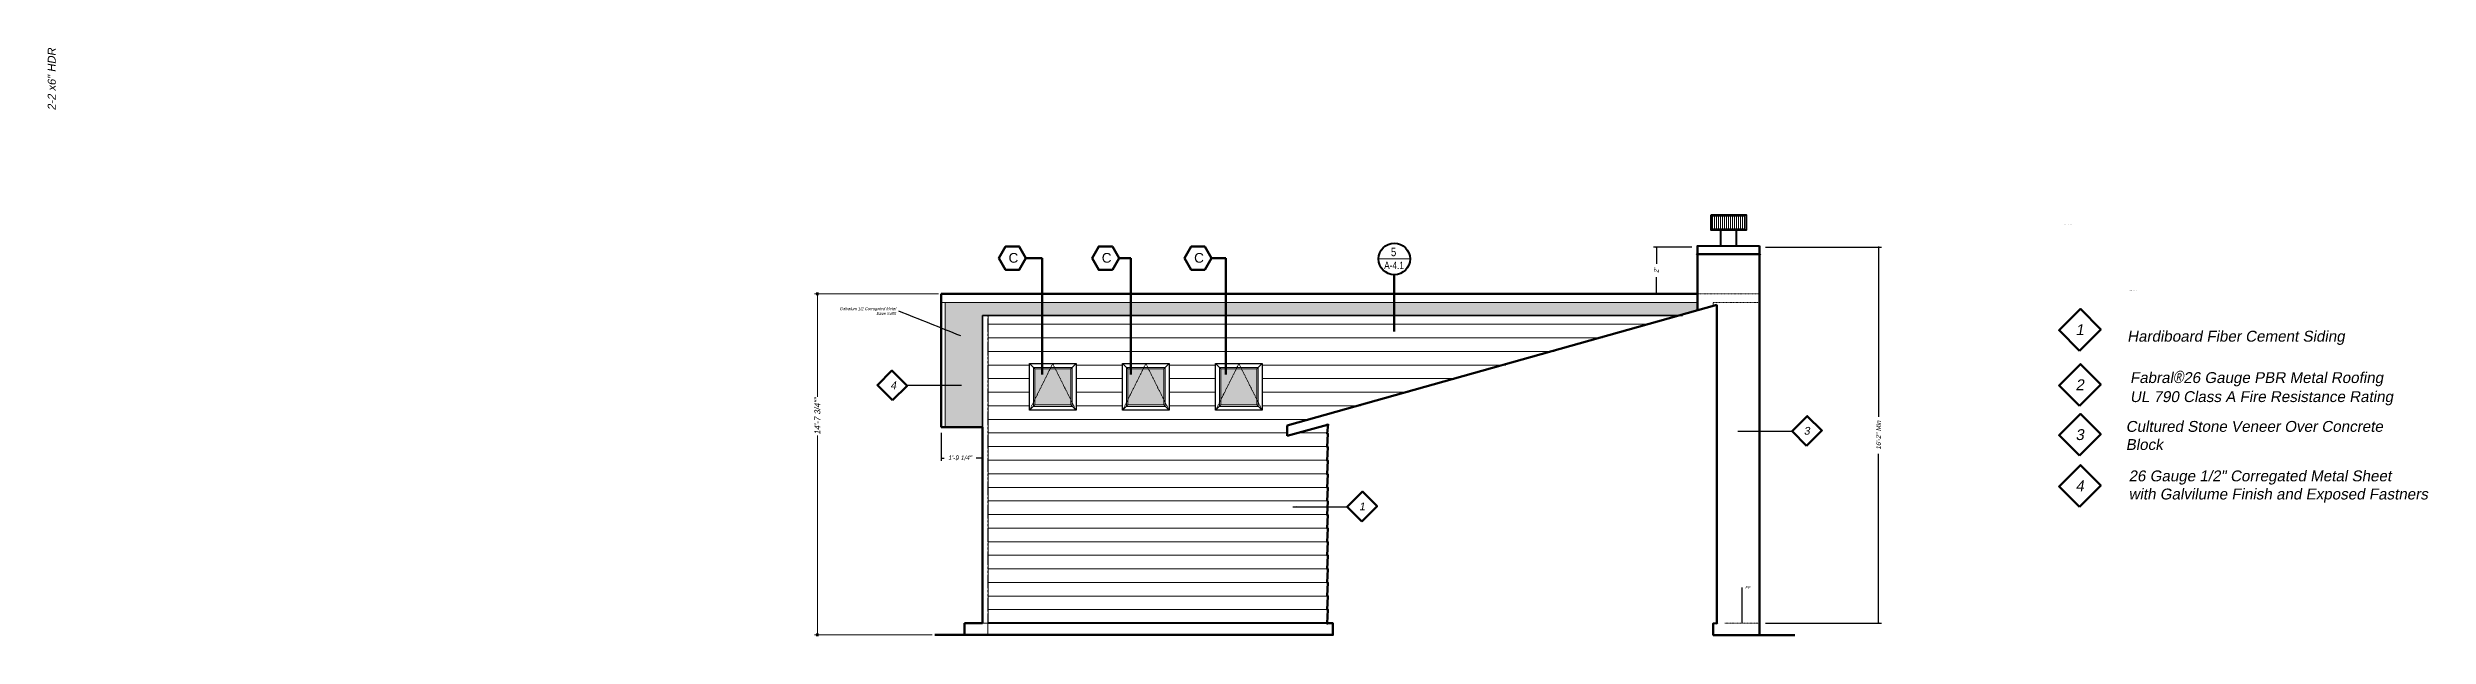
# Model space of a CAD drawing. Header units: inches. Extents: x -3905 to 10892, y 1064 to 9590.
# Drawn here: x 2181 to 3409, y 4613 to 4916 of the extents above; entities that cross this region are included whole.
import ezdxf
from ezdxf.enums import TextEntityAlignment as Align

# ---------------------------------------------------------------- set-up
doc = ezdxf.new("R2010")
doc.units = ezdxf.units.IN
doc.header["$MEASUREMENT"] = 0
doc.header["$PDMODE"] = 3
for name, pattern in [('CENTERLINE', [1.81, 0.75, -0.0625, 0.03, -0.0625, 0.75, -0.0625, 0.03, -0.0625]), ('MYHIDDEN', [0.1875, 0.125, -0.0625]), ('PHANTOM', [12, 7, -1, 1, -1, 1, -1])]:
    doc.linetypes.add(name, pattern=pattern)
for name, color, linetype, lineweight in [('ELEVATIONS', 40, 'Continuous', 0), ('FP-DemoPlan', 240, 'Continuous', 0), ('SecondFloorFraming', 130, 'Continuous', 0)]:
    doc.layers.add(name, color=color, linetype=linetype, lineweight=lineweight)
doc.styles.add('DS-TXT1', font='arial.ttf', dxfattribs={"oblique": 10})
doc.styles.add('DSTEXT', font='arial.ttf', dxfattribs={"oblique": 12})
doc.styles.get("Standard").update_dxf_attribs({"font": 'arial.ttf', "oblique": 10})
doc.styles.add('Title', font='swissck.ttf')
doc.dimstyles.new('DS-Fraction', dxfattribs={"dimtxt": 0.1, "dimasz": 0.035, "dimexe": 0.06, "dimexo": 0.06, "dimgap": 0.02, "dimtad": 0, "dimdec": 3, "dimzin": 0, "dimdsep": 46, "dimlunit": 4, "dimtxsty": 'DS-TXT1', "dimblk": 'BOXFILLED', "dimcen": -0.06, "dimclrd": 256, "dimclre": 256, "dimclrt": 256, "dimadec": 0, "dimazin": 0, "dimtfac": 1, "dimtdec": 3, "dimtmove": 1, "dimatfit": 3, "dimfxl": 1, "dimfrac": 2, "dimtolj": 1, "dimtzin": 0, "dimlwd": 0, "dimlwe": -1, "dimarcsym": 0})
doc.dimstyles.new('WeaselDims$0', dxfattribs={"dimtxt": 0.1, "dimasz": 0.0325, "dimexe": 0.0625, "dimexo": 0.125, "dimgap": 0.09, "dimtad": 0, "dimdec": 4, "dimzin": 0, "dimdsep": 46, "dimlunit": 4, "dimtxsty": 'Standard', "dimblk": 'BOXFILLED', "dimcen": 0.09, "dimadec": 0, "dimazin": 0, "dimtfac": 1, "dimtdec": 4, "dimtofl": 0, "dimtmove": 1, "dimatfit": 3, "dimfxl": 1, "dimfrac": 2, "dimtolj": 1, "dimtzin": 0, "dimarcsym": 0})
doc.dimstyles.new('WeaselDims$7', dxfattribs={"dimtxt": 0.0625, "dimasz": 0.046875, "dimexe": 0.125, "dimexo": 0.125, "dimgap": 0.0625, "dimtad": 0, "dimdec": 4, "dimrnd": 0.0625, "dimzin": 0, "dimdsep": 46, "dimlunit": 4, "dimtxsty": 'DSTEXT', "dimblk": 'ARCHTICK', "dimcen": 0, "dimadec": 0, "dimazin": 0, "dimtfac": 1, "dimtdec": 4, "dimtofl": 0, "dimtmove": 1, "dimatfit": 3, "dimfxl": 1, "dimfrac": 1, "dimtolj": 1, "dimtzin": 0, "dimarcsym": 0})

# ---------------------------------------------------------------- blocks, each defined once
blk = doc.blocks.new('_ArchTick')
at = {"color": 0, "linetype": 'ByBlock', "lineweight": 0, "const_width": 0.15}
blk.add_lwpolyline([(-0.5, -0.5), (0.5, 0.5)], dxfattribs=at)
blk = doc.blocks.new('Material_Label')
at = {"color": 0, "linetype": 'Continuous', "lineweight": 70}
blk.add_lwpolyline([(7.51, -7.51), (15.35, 0.32), (7.84, 7.84), (0, 0)], close=True, dxfattribs=at)
at = {"linetype": 'Continuous', "lineweight": 18, "oblique": 10}
blk.add_attdef('MAT', text='', height=4, dxfattribs=at).set_placement((7.59, -1.79), align=Align.CENTER)
blk = doc.blocks.new('_BoxFilled')
at = {"color": 0, "linetype": 'ByBlock', "lineweight": -2}
blk.add_line((-0.5, 0), (-1, 0), dxfattribs=at)
at = {"color": 0, "linetype": 'ByBlock'}
blk.add_solid([(-0.5, 0.5), (0.5, 0.5), (-0.5, -0.5), (0.5, -0.5)], dxfattribs=at)
blk = doc.blocks.new('*D400')
at = {"layer": 'Defpoints', "color": 0, "linetype": 'Continuous', "lineweight": 5, "transparency": 16777216}
for p in [(3064.1, 4813.3), (3125.4, 4813.3), (3064.1, 4619.6)]:
    blk.add_point(p, dxfattribs=at)
at = {"layer": 'ELEVATIONS', "color": 0, "linetype": 'Continuous', "lineweight": -2, "transparency": 16777216}
for p, q in [((3067.1, 4813.3), (3126.9, 4813.3)), ((3125.4, 4812.5), (3125.4, 4726)), ((3125.4, 4620.4), (3125.4, 4706.9)), ((3067.1, 4619.6), (3126.9, 4619.6))]:
    blk.add_line(p, q, dxfattribs=at)
at = {"layer": 'ELEVATIONS', "color": 0, "linetype": 'Continuous', "lineweight": -2, "transparency": 16777216, "xscale": 0.78, "yscale": 0.78, "zscale": 0.78}
for p, rotation in [((3125.4, 4813.3), 90), ((3125.4, 4619.6), 270)]:
    blk.add_blockref('_BoxFilled', p, dxfattribs=dict(at, rotation=rotation))
at = {"layer": 'ELEVATIONS', "color": 0, "linetype": 'Continuous', "lineweight": 9, "transparency": 16777216, "insert": (3125.4, 4716.5), "char_height": 2.4, "attachment_point": 5, "rotation": 90}
blk.add_mtext('\\A1;16\'-2" Min', dxfattribs=at)
blk = doc.blocks.new('*D401')
at = {"layer": 'Defpoints', "color": 0, "linetype": 'Continuous', "lineweight": 5, "transparency": 16777216}
for p in [(3032.1, 4813.3), (3010.8, 4789.3), (3032.1, 4789.3)]:
    blk.add_point(p, dxfattribs=at)
at = {"layer": 'ELEVATIONS', "color": 0, "linetype": 'Continuous', "lineweight": -2, "transparency": 16777216}
for p, q in [((3029.1, 4813.3), (3009.3, 4813.3)), ((3010.8, 4812.5), (3010.8, 4804.8)), ((3029.1, 4789.3), (3009.3, 4789.3)), ((3010.8, 4790.1), (3010.8, 4797.8))]:
    blk.add_line(p, q, dxfattribs=at)
at = {"layer": 'ELEVATIONS', "color": 0, "linetype": 'Continuous', "lineweight": -2, "transparency": 16777216, "xscale": 0.78, "yscale": 0.78, "zscale": 0.78}
for p, rotation in [((3010.8, 4813.3), 90), ((3010.8, 4789.3), 270)]:
    blk.add_blockref('_BoxFilled', p, dxfattribs=dict(at, rotation=rotation))
at = {"layer": 'ELEVATIONS', "color": 0, "linetype": 'Continuous', "lineweight": 9, "transparency": 16777216, "insert": (3010.8, 4801.3), "char_height": 2.4, "attachment_point": 5, "rotation": 90}
blk.add_mtext("\\A1;2'", dxfattribs=at)
blk = doc.blocks.new('*D402')
at = {"layer": 'Defpoints', "color": 0, "linetype": 'Continuous', "lineweight": 5, "transparency": 16777216}
for p in [(2642.1, 4720.6), (2663.3, 4720.6), (2663.3, 4704.7)]:
    blk.add_point(p, dxfattribs=at)
at = {"layer": 'ELEVATIONS', "color": 0, "linetype": 'Continuous', "lineweight": -2, "transparency": 16777216}
for p, q in [((2642.1, 4717.6), (2642.1, 4703.2)), ((2663.3, 4717.6), (2663.3, 4703.2)), ((2642.8, 4704.7), (2643.5, 4704.7)), ((2662.5, 4704.7), (2660, 4704.7))]:
    blk.add_line(p, q, dxfattribs=at)
at = {"layer": 'ELEVATIONS', "color": 0, "linetype": 'Continuous', "lineweight": -2, "transparency": 16777216, "xscale": 0.78, "yscale": 0.78, "zscale": 0.78, "rotation": 180}
blk.add_blockref('_BoxFilled', (2642.1, 4704.7), dxfattribs=at)
at = {"layer": 'ELEVATIONS', "color": 0, "linetype": 'Continuous', "lineweight": -2, "transparency": 16777216, "xscale": 0.78, "yscale": 0.78, "zscale": 0.78}
blk.add_blockref('_BoxFilled', (2663.3, 4704.7), dxfattribs=at)
at = {"layer": 'ELEVATIONS', "color": 0, "linetype": 'Continuous', "lineweight": 9, "transparency": 16777216, "insert": (2651.7, 4704.8), "char_height": 2.4, "attachment_point": 5}
blk.add_mtext('\\A1;1\'-9 1/4"', dxfattribs=at)
blk = doc.blocks.new('DETAIL-BUBBLE')
at = {"linetype": 'Continuous', "lineweight": 0}
blk.add_line((0, 0), (-16.3, 0), dxfattribs=at)
at = {"linetype": 'Continuous', "lineweight": 40}
blk.add_circle((-8.1, 0), 8.14, dxfattribs=at)
at = {"linetype": 'Continuous', "lineweight": 0, "style": 'Title'}
blk.add_attdef('1', (-9.8, 1.4), '', height=4.32, dxfattribs=at)
blk.add_attdef('A7.0', text='', height=3.72, dxfattribs=at).set_placement((-8.2, -5.2), align=Align.CENTER)
blk = doc.blocks.new('*D483')
at = {"layer": 'Defpoints', "color": 0, "linetype": 'Continuous', "lineweight": 5, "transparency": 16777216}
for p in [(2642.1, 4789.3), (2578.2, 4613.6), (2638.8, 4613.6)]:
    blk.add_point(p, dxfattribs=at)
at = {"layer": 'ELEVATIONS', "linetype": 'Continuous', "transparency": 16777216}
for p, q in [((2640.6, 4789.3), (2576.8, 4789.3)), ((2637.4, 4613.6), (2576.8, 4613.6))]:
    blk.add_line(p, q, dxfattribs=at)
at = {"layer": 'ELEVATIONS', "linetype": 'Continuous', "lineweight": 0, "transparency": 16777216}
for p, q in [((2578.2, 4787.8), (2578.2, 4736.3)), ((2578.2, 4615.1), (2578.2, 4716.3))]:
    blk.add_line(p, q, dxfattribs=at)
at = {"layer": 'ELEVATIONS', "linetype": 'Continuous', "lineweight": 0, "transparency": 16777216, "xscale": 1.5, "yscale": 1.5, "zscale": 1.5}
for p, rotation in [((2578.2, 4789.3), 90), ((2578.2, 4613.6), 270)]:
    blk.add_blockref('_BoxFilled', p, dxfattribs=dict(at, rotation=rotation))
at = {"layer": 'ELEVATIONS', "linetype": 'Continuous', "lineweight": 5, "transparency": 16777216, "insert": (2578.2, 4726.3), "char_height": 3, "attachment_point": 5, "rotation": 90, "style": 'DS-TXT1'}
blk.add_mtext('\\A1;14\'-7 3/4""', dxfattribs=at)

msp = doc.modelspace()

# ---------------------------------------------------------------- hatches: boundary and pattern name
at = {"layer": 'ELEVATIONS', "linetype": 'Continuous', "lineweight": 70}
h = msp.add_hatch(color=252, dxfattribs=at)
h.dxf.hatch_style = 1
h.paths.add_polyline_path([(2663.30944, 4778.13888), (2666.30944, 4778.13888), (3022.35738, 4778.13888), (3032.05944, 4780.85999), (3032.05944, 4784.75416), (2644.05944, 4784.75416), (2644.05944, 4720.62881), (2663.30944, 4720.62881)])
at = {"layer": 'ELEVATIONS', "linetype": 'Continuous', "lineweight": 9}
h = msp.add_hatch(color=254, dxfattribs=at)
h.dxf.hatch_style = 1
h.paths.add_polyline_path([(2708.80944, 4750.56877), (2690.30944, 4750.56877), (2690.30944, 4732.06877), (2708.80944, 4732.06877)])
h.paths.add_polyline_path([(2756.80944, 4750.56877), (2738.30944, 4750.56877), (2738.30944, 4732.06877), (2756.80944, 4732.06877)])
h.paths.add_polyline_path([(2804.80944, 4750.56877), (2786.30944, 4750.56877), (2786.30944, 4732.06877), (2804.80944, 4732.06877)])

# ---------------------------------------------------------------- linework, layer by layer
at = {"layer": 'ELEVATIONS', "linetype": 'Continuous', "lineweight": 5}
for p, q in [((3040.84069, 4829.30885), (3040.84069, 4822.80885)), ((3041.87194, 4829.30885), (3041.87194, 4822.80885)), ((3042.90319, 4829.30885), (3042.90319, 4822.80885)), ((3043.93444, 4829.30885), (3043.93444, 4822.80885)), ((3044.96569, 4829.30885), (3044.96569, 4822.80885)), ((3045.99694, 4829.30885), (3045.99694, 4822.80885)), ((3047.02819, 4829.30885), (3047.02819, 4822.80885)), ((3048.05944, 4829.30885), (3048.05944, 4822.80885)), ((3049.09069, 4829.30885), (3049.09069, 4822.80885)), ((3050.12194, 4829.30885), (3050.12194, 4822.80885)), ((3051.15319, 4829.30885), (3051.15319, 4822.80885)), ((3052.18444, 4829.30885), (3052.18444, 4822.80885)), ((3053.21569, 4829.30885), (3053.21569, 4822.80885)), ((3054.24694, 4829.30885), (3054.24694, 4822.80885)), ((3055.27819, 4829.30885), (3055.27819, 4822.80885)), ((3032.05944, 4810.05885), (3064.05944, 4810.05885)), ((2841.80944, 4722.20022), (2841.50983, 4722.20022))]:
    msp.add_line(p, q, dxfattribs=at)
at = {"layer": 'ELEVATIONS', "linetype": 'Continuous', "lineweight": 70}
for p, q in [((3032.05944, 4780.79089), (3032.05944, 4813.30885)), ((3064.05944, 4813.30885), (3064.05944, 4613.51918)), ((3032.05944, 4789.30885), (2642.05944, 4789.30885)), ((2642.05944, 4789.30885), (2642.05944, 4784.75416)), ((2642.05944, 4784.75416), (2642.05944, 4720.62881)), ((2820.45111, 4721.51075), (3042.06725, 4783.59449)), ((3042.06725, 4619.59713), (3042.06725, 4783.59449)), ((2642.05944, 4720.62881), (2663.30944, 4720.62881)), ((2841.1709, 4721.86939), (2820.45111, 4716.05817)), ((2820.45111, 4716.05817), (2820.45111, 4721.51075)), ((2663.30944, 4619.59713), (2654.05944, 4619.59713)), ((2654.05944, 4619.59713), (2654.05944, 4613.59713))]:
    msp.add_line(p, q, dxfattribs=at)
at = {"layer": 'ELEVATIONS', "linetype": 'Continuous', "lineweight": 40}
for p, q in [((3044.05944, 4814.05885), (3044.05944, 4822.05885)), ((3052.05944, 4814.05885), (3052.05944, 4822.05885)), ((2841.05944, 4619.59713), (2666.05944, 4619.59713))]:
    msp.add_line(p, q, dxfattribs=at)
at = {"layer": 'ELEVATIONS', "linetype": 'Continuous', "lineweight": 50}
for p, q in [((2685.7684, 4807.64417), (2694.02625, 4807.64417)), ((2694.02625, 4807.64417), (2694.02625, 4747.81097)), ((2733.8294, 4807.64417), (2739.88265, 4807.64417)), ((2739.88265, 4807.64417), (2739.88265, 4747.81097)), ((2781.44948, 4807.64417), (2788.82549, 4807.64417)), ((2788.82549, 4807.64417), (2788.82549, 4747.81097))]:
    msp.add_line(p, q, dxfattribs=at)
at = {"layer": 'ELEVATIONS', "linetype": 'Continuous', "lineweight": 30}
msp.add_line((3064.45654, 4809.40038), (3031.66234, 4809.40038), dxfattribs=at)
at = {"layer": 'ELEVATIONS', "linetype": 'Continuous', "lineweight": 60}
msp.add_line((2875.61357, 4799.14118), (2875.61357, 4769.82097), dxfattribs=at)
at = {"layer": 'ELEVATIONS', "linetype": 'MYHIDDEN', "lineweight": 18}
for p, q in [((3032.05944, 4789.30885), (3064.06725, 4789.30885)), ((3040.06725, 4784.75416), (3064.05944, 4784.75416)), ((3064.05944, 4619.59713), (3046.18471, 4619.59713))]:
    msp.add_line(p, q, dxfattribs=at)
at = {"layer": 'ELEVATIONS', "linetype": 'Continuous', "lineweight": 0}
for p, q in [((3032.05944, 4784.75416), (2642.05944, 4784.75416)), ((2644.05944, 4784.75416), (2644.05944, 4720.62881)), ((3008.01543, 4773.59713), (2666.05944, 4773.59713)), ((2983.05709, 4766.59713), (2666.05944, 4766.59713)), ((2958.09876, 4759.59713), (2666.05944, 4759.59713)), ((2687.55944, 4752.59713), (2666.05944, 4752.59713)), ((2687.55944, 4753.31877), (2690.30944, 4750.56877)), ((2708.80944, 4750.56877), (2711.55944, 4753.31877)), ((2735.55944, 4752.59713), (2711.55944, 4752.59713)), ((2738.30944, 4750.56877), (2735.55944, 4753.31877)), ((2756.80944, 4750.56877), (2759.55944, 4753.31877)), ((2783.55944, 4752.59713), (2759.55944, 4752.59713)), ((2786.30944, 4750.56877), (2783.55944, 4753.31877)), ((2804.80944, 4750.56877), (2807.55944, 4753.31877)), ((2933.14042, 4752.59713), (2807.55944, 4752.59713)), ((2687.55944, 4745.59713), (2666.05944, 4745.59713)), ((2687.55944, 4738.59713), (2666.05944, 4738.59713)), ((2735.55944, 4745.59713), (2711.55944, 4745.59713)), ((2735.55944, 4738.59713), (2711.55944, 4738.59713)), ((2783.55944, 4745.59713), (2759.55944, 4745.59713)), ((2783.55944, 4738.59713), (2759.55944, 4738.59713)), ((2908.18208, 4745.59713), (2807.55944, 4745.59713)), ((2883.22375, 4738.59713), (2807.55944, 4738.59713)), ((2687.55944, 4731.59713), (2666.05944, 4731.59713)), ((2690.30944, 4732.06877), (2687.55944, 4729.31877)), ((2708.80944, 4732.06877), (2711.55944, 4729.31877)), ((2735.55944, 4731.59713), (2711.55944, 4731.59713)), ((2738.30944, 4732.06877), (2735.55944, 4729.31877)), ((2756.80944, 4732.06877), (2759.55944, 4729.31877)), ((2783.55944, 4731.59713), (2759.55944, 4731.59713)), ((2786.30944, 4732.06877), (2783.55944, 4729.31877)), ((2804.80944, 4732.06877), (2807.55944, 4729.31877)), ((2858.26541, 4731.59713), (2807.55944, 4731.59713)), ((2831.45555, 4724.59713), (2666.05944, 4724.59713)), ((2820.95111, 4717.59713), (2666.05944, 4717.59713)), ((2841.2625, 4717.59713), (2825.93826, 4717.59713)), ((2841.26139, 4710.59713), (2666.05944, 4710.59713)), ((2841.26028, 4703.59713), (2666.05944, 4703.59713)), ((2841.25917, 4696.59713), (2666.05944, 4696.59713)), ((2841.25806, 4689.59713), (2666.05944, 4689.59713)), ((2841.25695, 4682.59713), (2666.05944, 4682.59713)), ((2841.25584, 4675.59713), (2666.05944, 4675.59713)), ((2841.06722, 4668.59713), (2666.05944, 4668.59713)), ((2841.06611, 4661.59713), (2666.05944, 4661.59713)), ((2841.065, 4654.59713), (2666.05944, 4654.59713)), ((2841.06389, 4647.59713), (2666.05944, 4647.59713)), ((2841.06278, 4640.59713), (2666.05944, 4640.59713)), ((2841.06167, 4633.59713), (2666.05944, 4633.59713)), ((2841.06055, 4626.59713), (2666.05944, 4626.59713)), ((2812.50795, 4613.59713), (2638.82376, 4613.59713))]:
    msp.add_line(p, q, dxfattribs=at)
at = {"layer": 'ELEVATIONS', "linetype": 'Continuous', "lineweight": 35}
for p, q in [((3024.20891, 4778.13888), (2663.30944, 4778.13888)), ((2663.30944, 4778.13888), (2663.30944, 4619.59713))]:
    msp.add_line(p, q, dxfattribs=at)
at = {"layer": 'ELEVATIONS', "linetype": 'PHANTOM', "lineweight": 0}
msp.add_line((2666.05944, 4613.59713), (2666.05944, 4778.13888), dxfattribs=at)
at = {"layer": 'ELEVATIONS', "lineweight": 0}
for p, q in [((2820.45111, 4721.51075), (3041.93223, 4783.62898)), ((3042.06725, 4782.49844), (3042.06725, 4783.14756)), ((2820.45111, 4716.84752), (2820.45111, 4721.51075)), ((2822.61989, 4716.66644), (2841.1709, 4721.86939)), ((2841.1709, 4721.86939), (2841.00212, 4722.47117)), ((2666.05944, 4623.09713), (2666.05944, 4619.09713)), ((2666.05944, 4619.59713), (2667.55944, 4619.59713)), ((2667.55944, 4619.59713), (2666.05944, 4619.59713)), ((2844.05944, 4619.59713), (2844.05944, 4613.59713)), ((3040.16038, 4619.51918), (3042.16038, 4619.51918)), ((3042.16038, 4619.51918), (3042.36077, 4619.36969)), ((2844.05944, 4613.59713), (2812.50795, 4613.59713))]:
    msp.add_line(p, q, dxfattribs=at)
at = {"layer": 'ELEVATIONS', "linetype": 'MYHIDDEN', "lineweight": 0}
msp.add_line((3040.06725, 4782.51672), (3040.06725, 4784.75416), dxfattribs=at)
at = {"layer": 'ELEVATIONS', "linetype": 'CENTERLINE', "lineweight": 0}
for p, q in [((2687.55944, 4729.31877), (2699.55944, 4753.31877)), ((2699.55944, 4753.31877), (2711.55944, 4729.31877)), ((2735.55944, 4729.31877), (2747.55944, 4753.31877)), ((2747.55944, 4753.31877), (2759.55944, 4729.31877)), ((2783.55944, 4729.31877), (2795.55944, 4753.31877)), ((2795.55944, 4753.31877), (2807.55944, 4729.31877))]:
    msp.add_line(p, q, dxfattribs=at)
at = {"layer": 'ELEVATIONS', "linetype": 'Continuous', "lineweight": 40}
msp.add_lwpolyline([(3039.05944, 4830.05885), (3057.05944, 4830.05885), (3057.05944, 4822.05885), (3039.05944, 4822.05885)], close=True, dxfattribs=at)
at = {"layer": 'ELEVATIONS', "linetype": 'Continuous', "lineweight": 5}
msp.add_lwpolyline([(3039.80944, 4829.30885), (3056.30944, 4829.30885), (3056.30944, 4822.80885), (3039.80944, 4822.80885)], close=True, dxfattribs=at)
at = {"layer": 'ELEVATIONS', "linetype": 'Continuous', "lineweight": 50}
for points in [[(2671.7684, 4807.64417), (2675.2684, 4801.58199), (2682.2684, 4801.58199), (2685.7684, 4807.64417), (2682.2684, 4813.70635), (2675.2684, 4813.70635)], [(2719.8294, 4807.64417), (2723.3294, 4801.58199), (2730.3294, 4801.58199), (2733.8294, 4807.64417), (2730.3294, 4813.70635), (2723.3294, 4813.70635)], [(2767.44948, 4807.64417), (2770.94948, 4801.58199), (2777.94948, 4801.58199), (2781.44948, 4807.64417), (2777.94948, 4813.70635), (2770.94948, 4813.70635)]]:
    msp.add_lwpolyline(points, close=True, dxfattribs=at)
at = {"layer": 'ELEVATIONS', "linetype": 'Continuous', "lineweight": 40}
for points in [[(3031.66234, 4809.40038), (3032.05944, 4810.05885), (3032.05944, 4814.05885), (3048.05944, 4814.05885), (3064.05944, 4814.05885)], [(3064.05944, 4814.05885), (3064.05944, 4810.05885), (3064.45654, 4809.40038)]]:
    msp.add_lwpolyline(points, dxfattribs=at)
at = {"layer": 'ELEVATIONS', "linetype": 'Continuous', "lineweight": 0}
for points in [[(2663.30944, 4619.59713), (2666.30944, 4619.59713), (2666.30944, 4778.13888), (2663.30944, 4778.13888)], [(2689.55944, 4751.31877), (2709.55944, 4751.31877), (2709.55944, 4731.31877), (2689.55944, 4731.31877)], [(2737.55944, 4751.31877), (2757.55944, 4751.31877), (2757.55944, 4731.31877), (2737.55944, 4731.31877)], [(2785.55944, 4751.31877), (2805.55944, 4751.31877), (2805.55944, 4731.31877), (2785.55944, 4731.31877)], [(2690.30944, 4750.56877), (2708.80944, 4750.56877), (2708.80944, 4732.06877), (2690.30944, 4732.06877)], [(2738.30944, 4750.56877), (2756.80944, 4750.56877), (2756.80944, 4732.06877), (2738.30944, 4732.06877)], [(2786.30944, 4750.56877), (2804.80944, 4750.56877), (2804.80944, 4732.06877), (2786.30944, 4732.06877)]]:
    msp.add_lwpolyline(points, close=True, dxfattribs=at)
at = {"layer": 'ELEVATIONS', "linetype": 'Continuous', "lineweight": 30}
for points in [[(2687.55944, 4753.31877), (2711.55944, 4753.31877), (2711.55944, 4729.31877), (2687.55944, 4729.31877)], [(2735.55944, 4753.31877), (2759.55944, 4753.31877), (2759.55944, 4729.31877), (2735.55944, 4729.31877)], [(2783.55944, 4753.31877), (2807.55944, 4753.31877), (2807.55944, 4729.31877), (2783.55944, 4729.31877)]]:
    msp.add_lwpolyline(points, close=True, dxfattribs=at)
at = {"layer": 'ELEVATIONS', "linetype": 'Continuous', "lineweight": 70}
for points in [[(2663.30944, 4720.62881), (2663.30944, 4619.59713)], [(2840.76473, 4619.1437), (2841.05944, 4619.59713), (2844.05944, 4619.59713), (2844.05944, 4613.59713), (2638.82376, 4613.59713)], [(3042.36077, 4619.36969), (3042.06725, 4619.59713), (3040.16038, 4619.51918), (3040.16038, 4613.51918), (3082.16146, 4613.51918)]]:
    msp.add_lwpolyline(points, dxfattribs=at)
at = {"layer": 'ELEVATIONS', "linetype": 'Continuous', "lineweight": 80}
msp.add_lwpolyline([(2841.05944, 4619.59713), (2841.43444, 4626.57644), (2841.05944, 4626.57644), (2841.43444, 4633.55576), (2841.05944, 4633.55576), (2841.43444, 4640.53507), (2841.05944, 4640.53507), (2841.43444, 4647.51438), (2841.05944, 4647.51438), (2841.43444, 4654.49369), (2841.05944, 4654.49369), (2841.43444, 4661.473), (2841.05944, 4661.473), (2841.43444, 4668.45232), (2841.05944, 4668.45232), (2841.43444, 4675.43163), (2841.05944, 4675.43163), (2841.43444, 4682.41094), (2841.06945, 4682.59713), (2841.43444, 4689.39025), (2841.05944, 4689.39025), (2841.43444, 4696.36956), (2841.05944, 4696.36956), (2841.43444, 4703.34888), (2841.05944, 4703.34888), (2841.43444, 4710.32819), (2841.05944, 4710.32819), (2841.43444, 4717.3075), (2841.05944, 4717.3075), (2841.62194, 4722.20022)], dxfattribs=at)
at = {"layer": 'ELEVATIONS', "lineweight": 0}
msp.add_arc((2665.78033, 4623.28463), 0.33624, 326.10744996, 33.89255004, dxfattribs=at)

# ---------------------------------------------------------------- block references
at = {"layer": 'ELEVATIONS', "linetype": 'Continuous', "lineweight": 9}
msp.add_blockref('DETAIL-BUBBLE', (2883.7503, 4807.27791), dxfattribs=at).add_auto_attribs({'1': '5', 'A7.0': 'A-4.1'})
at = {"layer": 'ELEVATIONS', "linetype": 'Continuous', "lineweight": 60, "xscale": 1.4, "yscale": 1.4, "zscale": 1.4}
for p, values in [((3218.48057, 4770.49783), {'MAT': '1'}), ((3218.48057, 4742.13321), {'MAT': '2'}), ((3218.48057, 4716.45918), {'MAT': '3'}), ((3218.48057, 4690.07557), {'MAT': '4'})]:
    msp.add_blockref('Material_Label', p, dxfattribs=at).add_auto_attribs(values)
at = {"layer": 'ELEVATIONS', "linetype": 'Continuous', "lineweight": 18}
ref = msp.add_blockref('Material_Label', (2624.50583, 4741.93648), dxfattribs=dict(at, xscale=-1))
ref.add_attrib('MAT', '4', dxfattribs={"layer": '0', "linetype": 'Continuous', "lineweight": 18, "height": 4, "oblique": 10}).set_placement((2617.33547, 4740.1421), align=Align.CENTER)
for p, values in [((3080.80016, 4718.50613), {'MAT': '3'}), ((2851.45456, 4679.54086), {'MAT': '1'})]:
    msp.add_blockref('Material_Label', p, dxfattribs=at).add_auto_attribs(values)

# ---------------------------------------------------------------- texts
at = {"layer": 'ELEVATIONS', "lineweight": 0}
for p in [(2676.77545, 4805.31135), (2724.83645, 4805.31135), (2772.45653, 4805.31135)]:
    msp.add_text('C', height=5, dxfattribs=at).set_placement(p)
at = {"layer": 'ELEVATIONS', "linetype": 'Continuous', "lineweight": 9, "char_height": 1.5, "style": 'DSTEXT'}
for s, insert, attachment_point in [('\\A1;Galvalum 1/2 Corrugated Metal\\PEave Soffit', (2618.75044, 4780.35231), 6), ('\\A1;FF', (3056.62208, 4638.07459), 4)]:
    msp.add_mtext(s, dxfattribs=dict(at, insert=insert, attachment_point=attachment_point))
at = {"layer": 'ELEVATIONS', "linetype": 'Continuous', "lineweight": 5, "char_height": 5.6, "attachment_point": 1}
for s, width, insert in [('Hardiboard Fiber Cement Siding', 138.177318, (3253.58932, 4770.24277)), ('Fabral{\\fTechnicLite|b0|i0|c2|p2;\\H1.125x;®}26 Gauge PBR Metal Roofing\\PUL 790 Class A Fire Resistance Rating', 169.4862897, (3255.0576, 4749.62726)), ('Cultured Stone Veneer Over Concrete Block', 138.177318, (3252.85517, 4723.789)), ('26 Gauge 1/2" Corregated Metal Sheet\\Pwith Galvilume Finish and Exposed Fastners', 196.2722267, (3254.32346, 4698.28738))]:
    msp.add_mtext_dynamic_manual_height_columns(s, width=width, gutter_width=53.44463, heights=[0], dxfattribs=dict(at, insert=insert))
at = {"layer": 'FP-DemoPlan', "char_height": 0.125, "attachment_point": 1}
for insert in [(3221.35931, 4825.04948), (3254.58133, 4791.20463)]:
    msp.add_mtext_dynamic_manual_height_columns('\\A1;4 X10 EXISTING RIDGE BEAMS TO BE REMOVED', width=5.4157309, gutter_width=1.44678, heights=[0], dxfattribs=dict(at, insert=insert))
at = {"layer": 'SecondFloorFraming', "oblique": 10}
msp.add_text('2-2 x6" HDR', height=4.1264207, rotation=90, dxfattribs=at).set_placement((2185.47355, 4883.74129))

# ---------------------------------------------------------------- dimensions: what is measured, and where the dimension line sits
at = {"layer": 'ELEVATIONS', "linetype": 'Continuous', "lineweight": 9}
dim = msp.add_linear_dim(base=(3010.77262, 4789.30885), p1=(3032.05944, 4813.30885), p2=(3032.05944, 4789.30885), angle=90, dimstyle='WeaselDims$0', override={"dimscale": 24}, dxfattribs=at)
dim.commit()
dim.dimension.update_dxf_attribs({"geometry": '*D401', "text_midpoint": (3010.77262, 4801.30885)})
dim = msp.add_linear_dim(base=(3125.39425, 4813.30885), p1=(3064.05944, 4619.59713), p2=(3064.05944, 4813.30885), angle=90, text='16\'-2" Min', dimstyle='WeaselDims$0', override={"dimscale": 24}, dxfattribs=at)
dim.commit()
dim.dimension.update_dxf_attribs({"geometry": '*D400', "text_midpoint": (3125.39425, 4716.45299)})
at = {"layer": 'ELEVATIONS', "linetype": 'Continuous', "lineweight": 5}
dim = msp.add_linear_dim(base=(2578.21292, 4613.59713), p1=(2642.05944, 4789.30885), p2=(2638.82376, 4613.59713), angle=90, dimstyle='DS-Fraction', override={"dimscale": 24, "dimtxt": 0.125, "dimasz": 0.0625, "dimpost": '"'}, dxfattribs=at)
dim.commit()
dim.dimension.update_dxf_attribs({"geometry": '*D483', "text_midpoint": (2578.21292, 4726.34105), "dimtype": 160})
at = {"layer": 'ELEVATIONS', "linetype": 'Continuous', "lineweight": 9}
dim = msp.add_linear_dim(base=(2663.30944, 4704.72194), p1=(2642.05944, 4720.62881), p2=(2663.30944, 4720.62881), dimstyle='WeaselDims$0', override={"dimscale": 24}, dxfattribs=at)
dim.commit()
dim.dimension.update_dxf_attribs({"geometry": '*D402', "text_midpoint": (2651.72707, 4704.78354), "dimtype": 160})

# ---------------------------------------------------------------- leaders
at = {"layer": 'ELEVATIONS', "linetype": 'Continuous', "lineweight": 9, "path_type": 1, "annotation_type": 0, "has_hookline": 1}
for points, hookline_direction, text_width in [([(2652.14886, 4767.60464), (2620.25044, 4780.35231)], 1, 29.18885), ([(3055.12208, 4619.59713), (3055.12208, 4638.07459)], 0, 2.61079)]:
    msp.add_leader(points, dimstyle='WeaselDims$7', override={"dimscale": 24, "dimgap": 0.0625, "dimtad": 0}, dxfattribs=dict(at, hookline_direction=hookline_direction, text_width=text_width))
at = {"layer": 'ELEVATIONS', "linetype": 'Continuous', "lineweight": 18, "path_type": 1}
for points in [[(2652.51979, 4742.02951), (2624.41276, 4742.02951)], [(3052.7862, 4718.59915), (3080.89323, 4718.59915)], [(2823.4406, 4679.63388), (2851.54762, 4679.63388)]]:
    msp.add_leader(points, dimstyle='WeaselDims$7', override={"dimscale": 36, "dimgap": 0.0625, "dimtad": 0}, dxfattribs=at)

doc.saveas('drawing.dxf')
